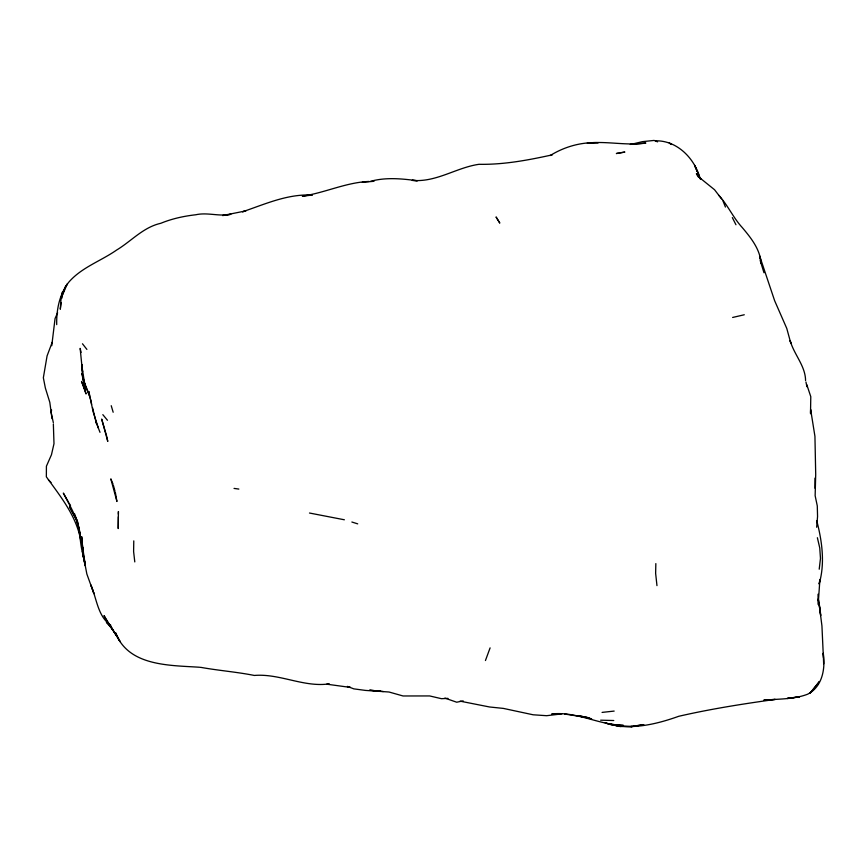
<?xml version="1.0" encoding="UTF-8"?>
<svg xmlns="http://www.w3.org/2000/svg" width="867" height="867" viewBox="0 0 867 867"><rect width="100%" height="100%" fill="white"/><g stroke="black" fill="none" stroke-linecap="round" stroke-linejoin="round"><path stroke-width="1.3" d="M118.356 516.786L118.226 528.577L118.411 511.541L118.378 514.164M133.778 540.889L133.605 551.52L134.786 561.914M655.842 563.604L655.636 573.369L656.969 585.626M56.713 324.637C56.355 309.757 59.455 294.216 68.666 282.317C81.39 267.469 100.8 261.097 116.601 250.064C131.437 241.134 143.207 227.23 160.818 223.285C171.969 218.701 183.793 216.132 195.736 214.767C207.495 212.122 219.102 216.717 230.871 214.301L222.613 215.536L245.925 210.887L242.522 211.786C265.226 204.103 287.595 193.764 312.369 195.064L302.366 196.17C324.865 192.864 346.085 182.373 369.049 181.452M83.384 375.693L83.265 379.638L85.54 389.847L82.051 373.449C82.885 384.558 90.255 393.531 91.609 404.466M810.537 412.659L810.645 409.484L814.937 436.339L815.706 474.412L815.143 495.707L817.288 505.938L817.559 516.483L816.66 527.244M810.504 413.711L810.786 396.663L806.754 384.558M818.405 601.134L819.889 579.676L819.109 584.011C825.189 563.496 822.068 541.192 816.779 520.818M51.76 345.705L55.065 318.525L57.623 312.781M823.65 663.819L823.271 653.284C825.471 668.457 822.577 686.577 807.697 694.185C793.728 699.55 778.414 698.791 763.74 700.222L775.217 699.409C742.932 703.896 710.485 708.989 678.742 716.294C655.593 724.563 629.312 730.794 605.209 722.959L620.447 726.492L632.151 726.568L643.823 724.617L630.786 726.524L632.151 726.568L617.662 726.178L620.447 726.492L608.667 724.086L623.438 725.408C598.989 724.996 576.663 711.222 551.791 713.953L554.273 713.899M819.217 569.196L820.475 558.381L819.748 547.901L817.375 537.713M61.178 302.529L60.3 309.216L61.037 298.486L62.576 291.821L61.698 298.508M51.576 409.961L51.12 412.399L53.331 422.619M485.444 660.535L490.104 647.877M52.204 342.292L47.078 355.903L43.35 377.752L45.355 388.004L49.809 402.342L52.009 418.642M550.209 155.551C564.601 146.61 581.389 141.96 598.338 142.676L587.273 143.077C606.857 140.887 626.299 145.884 645.85 143.066L631.772 144.204L642.382 141.657L654.076 140.432L657.619 141.863M617.748 153.166L616.361 153.546L624.879 152.072L618.93 152.982M732.626 317.463L744.276 314.764M463.173 700.883L456.703 702.216L444.879 698.098M328.593 683.944C303.537 687.368 279.597 673.356 254.324 675.447C236.474 671.892 218.451 670.57 200.515 667.308M370.642 181.301C385.891 177.085 401.952 178.71 417.417 180.737L412.215 180.369C436.231 182.579 456.161 167.602 478.985 164.307C503.857 164.763 528.296 160.135 552.442 154.814M561.838 713.899L546.611 715.698L533.14 714.787L503.359 708.404L489.573 706.984L460.095 701.154M329.178 683.76L326.826 684.193L350.344 687.412L347.418 686.426L353.801 688.864L365.549 690.425L389.012 692.007L403.057 695.973L429.674 695.941L441.466 698.694L447.968 698.379M630.266 144.431L634.156 143.868L631.772 144.204M602.066 712.403L614.161 711.081M362.319 182.265L374.002 181.301M600.625 720.184L613.749 720.52M199.638 667.254C169.694 665.238 128.424 666.398 115.582 632.823L120.058 641.623L111.16 627.188L116.395 635.424M380.711 691.259L369.613 690.175L383.377 691.541M234.047 488.414L238.848 489.075M564.764 714.061L588.628 717.746M655.506 140.812C677.311 140.324 694.89 158.704 700.146 178.656L696.84 170.322M344.372 519.777L309.486 513.026M588.704 717.746L578.831 715.914L591.641 718.873L581.616 716.229M351.872 522.021L357.713 523.863M110.792 625.226C97.743 616.589 96.714 598.349 90.862 584.976L93.939 593.646L86.852 574.008L82.473 551.206L85.15 565.652L82.582 552.062L83.232 555.433C79.504 543.36 80.577 530.322 76.133 518.466L80.154 534.766C78.366 519.571 70.26 506.371 63.334 493.085L68.807 502.73M671.372 144.399L669.27 142.979L671.502 144.496M110.976 626.321L106.403 622.278L113.469 630.472L107.085 621.498L104.018 615.624L111.117 627.177M48.422 479.863L51.034 482.496M718.873 195.368C727.836 205.208 733.189 217.725 742.228 227.522C750.963 237.872 760.121 249.219 761.096 263.33L759.633 255.971L774.643 300.719L786.77 328.42L790.867 343.386M102.826 414.654L107.454 420.257M82.473 343.776L86.895 349.412M721.572 198.879L714.538 189.721L699.008 177.193L701.056 179.263L696.385 173.671L698.238 176.879M107.085 621.498L116.33 635.381M499.663 222.808L496.054 216.956L499.76 223.025M69.382 503.673L70.53 505.548M74.833 516.483L69.501 506.805L77.705 522.389L74.497 513.665M732.333 217.595L735.953 224.748M75.407 517.664L77.705 522.389M696.396 169.325L694.597 165.369L697.068 171.428M113.057 484.165L110.813 478.866L116.937 501.484L115.376 492.586M698.542 175.058L700.027 178.689M723.035 201.046L725.441 207.04M98.339 428.027L93.17 411.923L88.824 391.483L89.572 395.547L83.265 379.638L80.154 348.382L81.075 352.425M99.998 432.33L96.02 422.023L96.324 423.15L92.498 407.598M760.229 260.609L763.979 272.758M111.225 405.691L113.165 412.248M106.045 433.988L101.667 419.054L107.779 441.401L106.403 435.234M80.924 541.431C76.816 516.32 60.679 496.791 46.352 476.828L46.417 466.208L51.467 454.731L53.992 443.698L53.353 423.941M113.393 485.368L115.04 491.383M790.682 342.638L790.173 340.623C793.966 354.527 805.41 365.787 805.573 380.559M82.647 375.552L82.159 365.029L82.647 375.552L84.999 385.739L83.351 375.563M77.976 523.668L80.23 535.199M805.963 382.022L806.917 386.736M82.322 369.201L82.733 371.748M819.293 605.177L821.938 625.92L823.39 657.468M814.991 478.107L815.045 488.294M818.047 594.209L818.08 604.353M65.242 287.161L61.037 298.486L67.203 284.018L65.242 287.161M819.391 681.56L810.103 693.177L819.391 681.56M799.439 696.797L787.128 698.455L799.439 696.797M84.207 387.874L81.531 381.447L86.071 393.954L84.207 387.874M85.064 563.713L83.156 553.449L81.704 536.695L83.481 557.589L82.647 547.131L85.064 563.713M820.117 609.23L818.285 598.956L820.702 615.537L820.117 609.23"/></g></svg>
